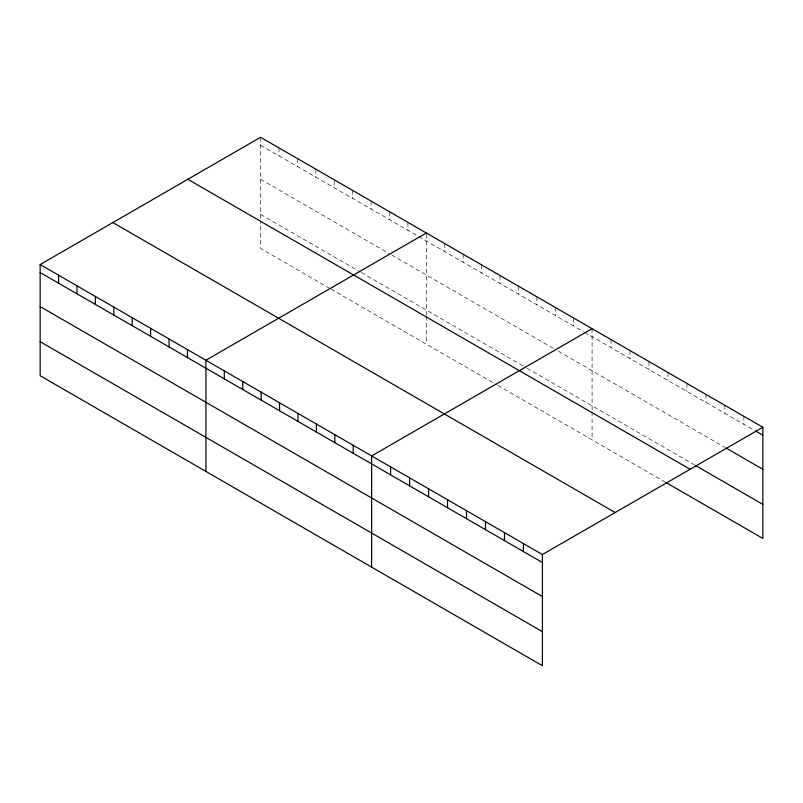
<?xml version="1.0" encoding="UTF-8"?>
<svg xmlns="http://www.w3.org/2000/svg" width="803" height="803" viewBox="0 0 803 803"><rect width="100%" height="100%" fill="white"/><g stroke="black" fill="none" stroke-linecap="round" stroke-linejoin="round"><path stroke-width="0.6" stroke-dasharray="4.01 3.01" d="M260.594 145.253L417.67 235.941M418.754 236.574L583.42 331.639M584.494 332.261L754.418 430.368M260.594 179.32L389.505 253.748M391.673 254.993L554.17 348.813M558.497 351.312L724.898 447.381M260.594 214.411L360.256 271.946M361.34 272.568L525.995 367.644M527.079 368.266L694.334 464.827M329.923 288.498L260.594 248.468L260.594 220.484M331.007 289.12L496.746 384.808M497.83 385.44L664.814 481.84M743.879 416.305L743.879 424.275M724.898 405.354L724.898 413.324M705.927 394.403L705.927 402.373M686.956 383.443L686.956 391.412M667.976 372.492L667.976 380.461M649.005 361.541L649.005 369.51M630.034 350.58L630.034 358.55M611.053 339.629L611.053 347.599M592.082 328.668L592.082 410.654M592.082 411.869L592.082 439.853M573.663 318.038L573.663 326.008M555.244 307.408L555.244 315.378M536.836 296.779L536.836 304.749M518.417 286.139L518.417 294.109M499.998 275.509L499.998 283.479M481.589 264.88L481.589 272.849M463.17 254.25L463.17 262.22M444.752 243.61L444.752 251.58M426.333 234.115L426.333 314.967M426.333 316.181L426.333 344.156M407.924 222.351L407.924 230.32M389.505 211.711L389.505 219.681M371.086 201.081L371.086 209.051M352.668 190.452L352.668 198.421M334.259 180.956L334.259 187.792M315.84 169.182L315.84 177.152M297.421 158.552L297.421 166.522M279.002 147.923L279.002 155.892M260.594 137.283L260.594 219.269"/><path stroke-width="1.2" d="M542.406 596.559L542.406 554.532L40.15 264.558L40.15 375.734L542.406 665.717L542.406 596.559L40.15 306.585M665.868 482.452L762.85 538.442L762.85 427.266L260.594 137.283L40.15 264.558M426.333 232.98L205.899 360.246L205.899 471.431M592.082 328.668L371.638 455.943L371.638 567.119M542.406 554.532L762.85 427.266M755.472 430.97L762.85 435.236M725.952 447.994L762.85 469.293M695.388 465.439L762.85 504.384M187.842 179.29L690.108 469.263M112.892 222.561L615.158 512.535M40.15 272.528L542.406 562.501M40.15 341.676L542.406 631.65M523.436 543.581L523.436 551.551M504.465 532.63L504.465 540.6M485.484 521.669L485.484 529.639M466.513 510.718L466.513 518.688M447.542 499.757L447.542 507.727M428.561 488.806L428.561 496.776M409.59 477.855L409.59 485.825M390.619 466.894L390.619 474.864M353.23 445.314L353.23 453.283M334.811 434.674L334.811 442.644M316.392 424.044L316.392 432.014M297.973 413.415L297.973 421.384M279.564 402.775L279.564 410.755M261.146 392.145L261.146 400.115M242.727 381.515L242.727 389.485M224.308 370.886L224.308 378.855M187.48 349.616L187.48 357.586M169.062 338.986L169.062 346.956M150.643 328.357L150.643 336.327M132.234 317.717L132.234 325.687M113.815 307.087L113.815 315.057M95.396 296.458L95.396 304.427M76.978 285.818L76.978 293.788M58.569 275.188L58.569 283.158"/></g></svg>
